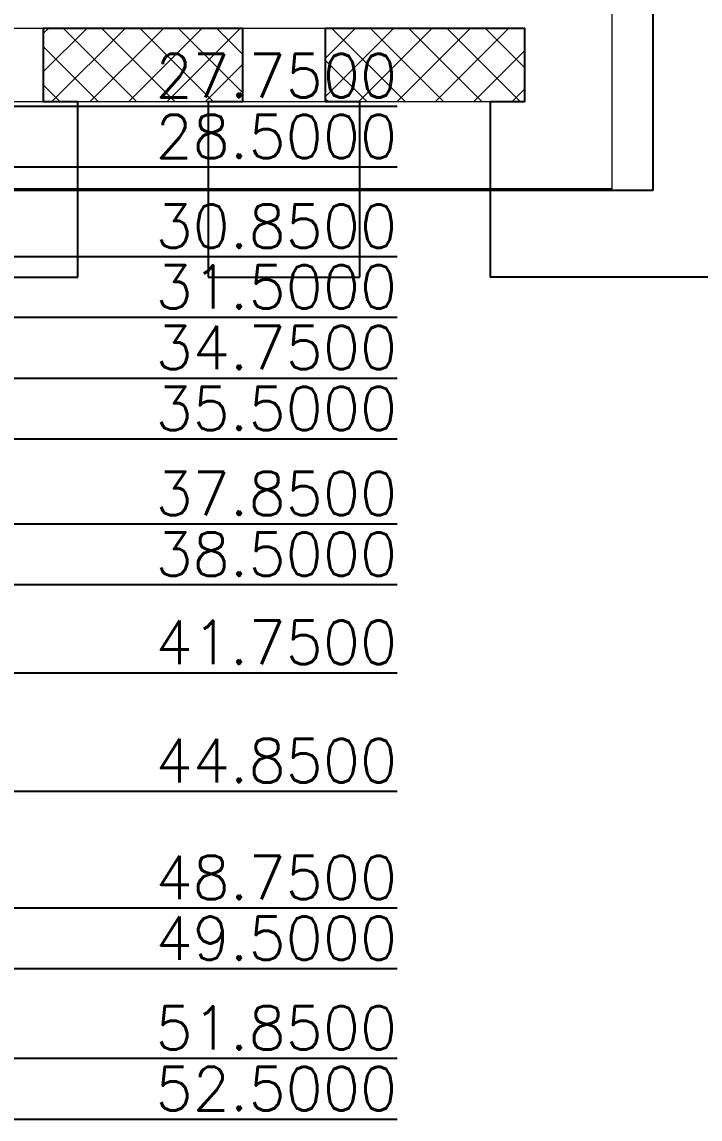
# Model space of a CAD drawing. Extents: x -357 to 49, y -247 to 73.
# Drawn here: x -230.9 to -191.9, y -83.2 to -19.9 of the extents above; entities that cross this region are included whole.
import ezdxf
from ezdxf.enums import TextEntityAlignment as Align
from ezdxf.lldxf.tags import DXFTag

# ---------------------------------------------------------------- set-up
doc = ezdxf.new("R2010")
doc.units = 0
doc.header["$LTSCALE"] = 20
doc.header["$MEASUREMENT"] = 0
doc.linetypes.add('PHANTOM', pattern=[15, 7.5, -1.5, 1.5, -1.5, 1.5, -1.5])
doc.layers.add('DIM', color=161, linetype='Continuous')
for name, color, linetype, lineweight in [('LF', 7, 'Continuous', 25), ('PKG', 6, 'PHANTOM', 25), ('PLATING', 241, 'HIDDEN', 13)]:
    doc.layers.add(name, color=color, linetype=linetype, lineweight=lineweight)
doc.styles.add('SIMPLEX', font='SIMPLEX.shx', dxfattribs={"height": 0.05})
tags = doc.linetypes.add('HIDDEN', pattern=[0.375, 0.25, -0.125]).pattern_tags.tags
tags[6:7] = [DXFTag(74, 4), DXFTag(75, 0), DXFTag(340, '0'), DXFTag(46, 1.0), DXFTag(50, 0.0), DXFTag(44, 0.0), DXFTag(45, 0.0)]
tags[4:5] = [DXFTag(74, 4), DXFTag(75, 0), DXFTag(340, '0'), DXFTag(46, 1.0), DXFTag(50, 0.0), DXFTag(44, 0.0), DXFTag(45, 0.0)]

# ---------------------------------------------------------------- blocks, each defined once
blk = doc.blocks.new('INNER')
at = {"layer": 'PLATING'}
h = blk.add_hatch(dxfattribs=at)
h.set_pattern_fill('ANSI37', color=256, scale=0.5)
h.set_pattern_definition([(45, (122.3185, 43.88486), (-0.04419417, 0.04419417), []), (135, (122.3185, 43.88486), (-0.04419417, -0.04419417), [])])
h.paths.add_polyline_path([(135.3033, 45.1809), (134.8433, 45.1809), (134.8433, 45.0109), (135.3033, 45.0109)])
h.paths.add_polyline_path([(135.9533, 45.1809), (135.4933, 45.1809), (135.4933, 45.0109), (135.9533, 45.0109)])
h.paths.add_polyline_path([(136.6033, 45.1809), (136.1433, 45.1809), (136.1433, 45.0109), (136.6033, 45.0109)])
h.paths.add_polyline_path([(137.2533, 45.1809), (136.7933, 45.1809), (136.7933, 45.0109), (137.2533, 45.0109)])
h.paths.add_polyline_path([(137.2533, 42.7589), (136.7933, 42.7589), (136.7933, 42.5889), (137.2533, 42.5889)])
h.paths.add_polyline_path([(136.6033, 42.7589), (136.1433, 42.7589), (136.1433, 42.5889), (136.6033, 42.5889)])
h.paths.add_polyline_path([(135.9533, 42.7589), (135.4933, 42.7589), (135.4933, 42.5889), (135.9533, 42.5889)])
h.paths.add_polyline_path([(135.3033, 42.7589), (134.8433, 42.7589), (134.8433, 42.5889), (135.3033, 42.5889)])
at = {"layer": 'LF'}
for p, q in [((136.1433, 42.7589), (136.1433, 42.5889)), ((136.1433, 42.7589), (136.6033, 42.7589)), ((136.6033, 42.5889), (136.6033, 42.7589)), ((136.7933, 42.7589), (136.7933, 42.5889)), ((136.7933, 42.7589), (137.2533, 42.7589)), ((137.2533, 42.5889), (137.2533, 42.7589)), ((136.2233, 42.5889), (136.1433, 42.5889)), ((136.2233, 42.1849), (136.2233, 42.5889)), ((136.5233, 42.5889), (136.5233, 42.1849)), ((136.6033, 42.5889), (136.5233, 42.5889)), ((136.8733, 42.5889), (136.7933, 42.5889)), ((136.8733, 42.1849), (136.8733, 42.5889)), ((137.1733, 42.5889), (137.1733, 42.1849)), ((137.2533, 42.5889), (137.1733, 42.5889)), ((135.8733, 42.1849), (136.2233, 42.1849)), ((136.5233, 42.1849), (136.8733, 42.1849)), ((137.8983, 42.1849), (137.1733, 42.1849))]:
    blk.add_line(p, q, dxfattribs=at)
at = {"layer": 'PKG'}
blk.add_lwpolyline([(134.5483, 42.3849), (134.5483, 45.3849), (137.5483, 45.3849), (137.5483, 42.3849)], close=True, dxfattribs=at)
at = {"layer": 'PLATING'}
for points in [[(134.6433, 42.9589), (137.4533, 42.9589), (137.4533, 42.3889), (134.6433, 42.3889)], [(134.8433, 42.7589), (137.2533, 42.7589), (137.2533, 42.5889), (134.8433, 42.5889)]]:
    blk.add_lwpolyline(points, close=True, dxfattribs=at)

msp = doc.modelspace()

# ---------------------------------------------------------------- linework, layer by layer
at = {"layer": 'DIM'}
for p, q in [((-232.316, -24.791), (-209.316, -24.791)), ((-232.316, -28.291), (-209.316, -28.291)), ((-232.316, -33.461), (-209.316, -33.461)), ((-232.316, -36.961), (-209.316, -36.961)), ((-232.316, -40.461), (-209.316, -40.461)), ((-232.316, -43.961), (-209.316, -43.961)), ((-232.316, -48.861), (-209.316, -48.861)), ((-232.316, -52.361), (-209.316, -52.361)), ((-232.316, -57.441), (-209.316, -57.441)), ((-232.316, -64.261), (-209.316, -64.261)), ((-232.316, -70.991), (-209.316, -70.991)), ((-232.316, -74.491), (-209.316, -74.491)), ((-232.316, -79.661), (-209.316, -79.661)), ((-232.316, -83.161), (-209.316, -83.161))]:
    msp.add_line(p, q, dxfattribs=at)

# ---------------------------------------------------------------- block references
at = {"layer": 'LF', "xscale": 25, "yscale": 25, "zscale": 25}
msp.add_blockref('INNER', (-3633.294, -1089.274), dxfattribs=at)

# ---------------------------------------------------------------- texts
at = {"layer": 'DIM', "style": 'SIMPLEX'}
for s, p in [('27.7500', (-209.316, -24.291)), ('28.5000', (-209.316, -27.791)), ('30.8500', (-209.316, -32.961)), ('31.5000', (-209.316, -36.461)), ('34.7500', (-209.316, -39.961)), ('35.5000', (-209.316, -43.461)), ('37.8500', (-209.316, -48.361)), ('38.5000', (-209.316, -51.861)), ('41.7500', (-209.316, -56.941)), ('44.8500', (-209.316, -63.761)), ('48.7500', (-209.316, -70.491)), ('49.5000', (-209.316, -73.991)), ('51.8500', (-209.316, -79.161)), ('52.5000', (-209.316, -82.661))]:
    msp.add_text(s, height=2.5, dxfattribs=at).set_placement(p, align=Align.RIGHT)

doc.saveas('drawing.dxf')
